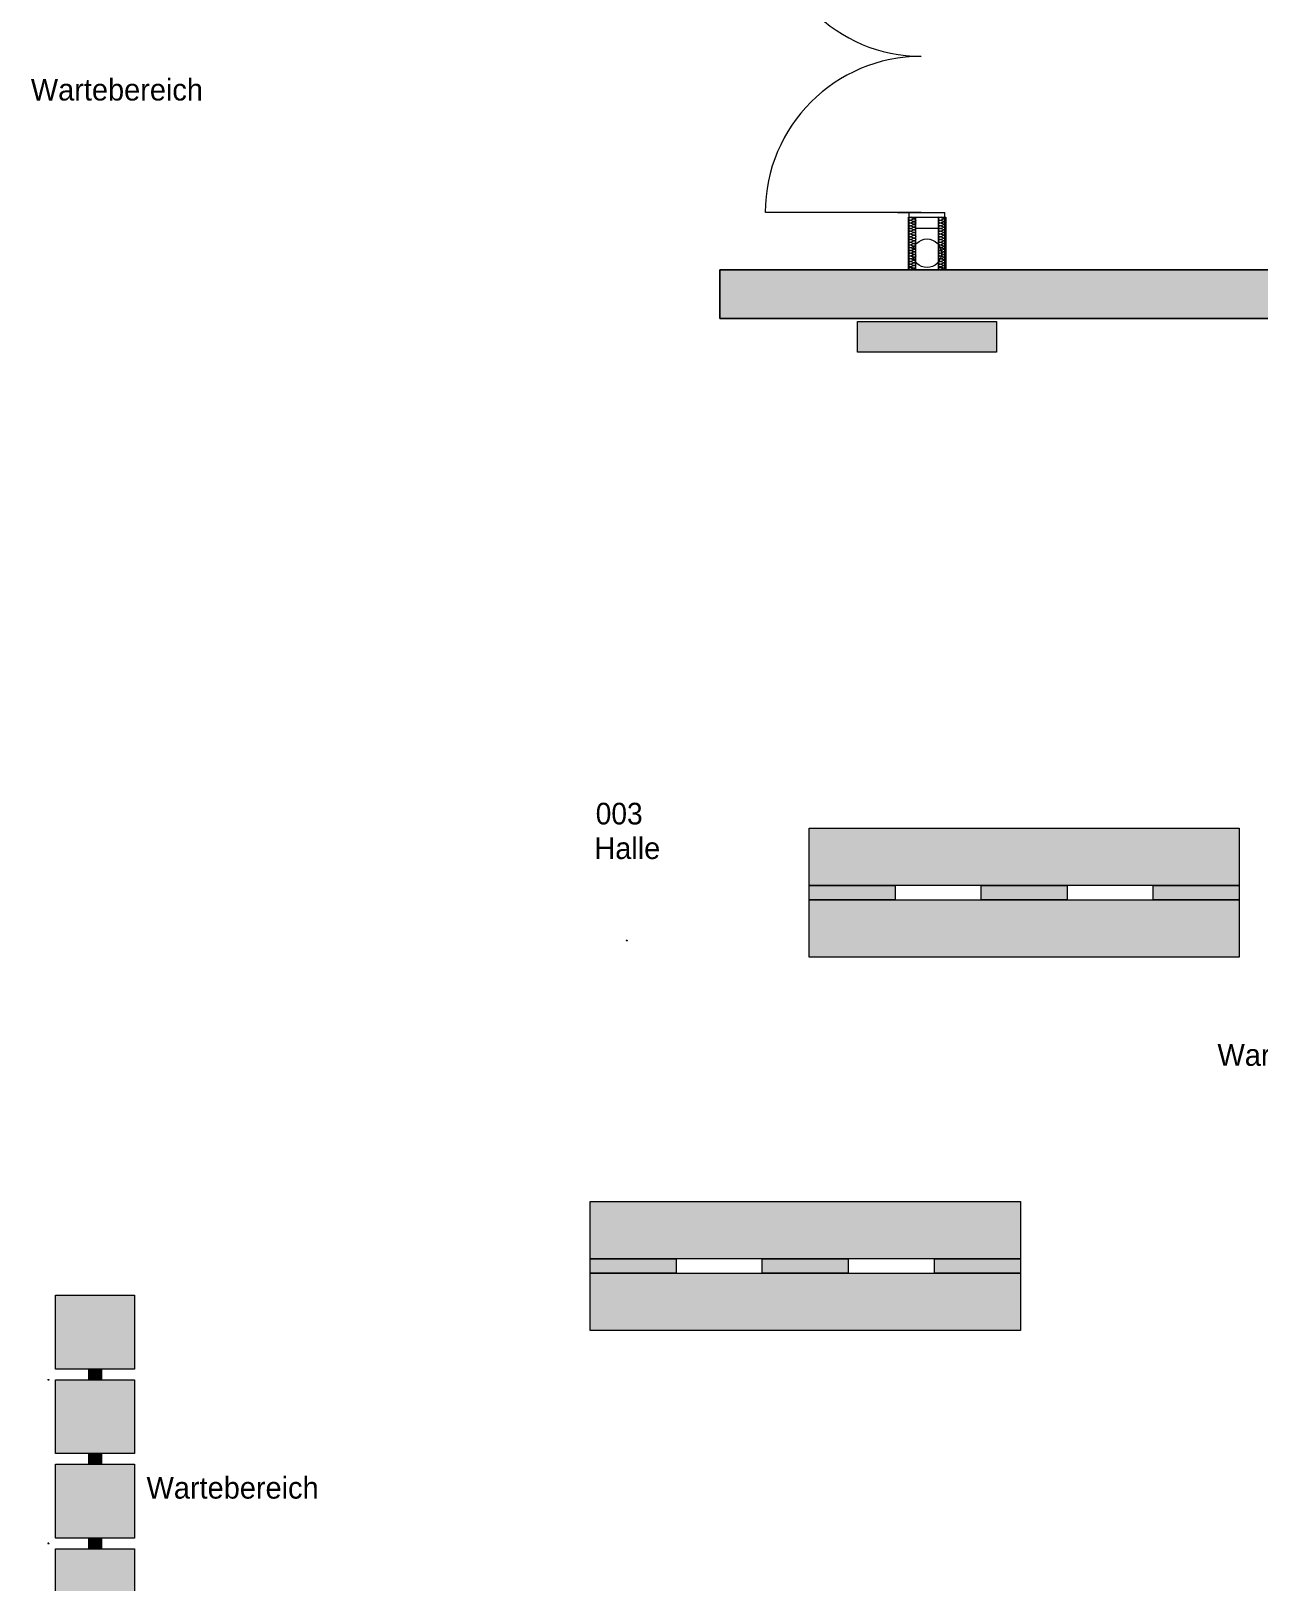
# Model space of a CAD drawing. Header units: inches. Extents: x 50200 to 250609, y 23637 to 115190.
# Drawn here: x 208038 to 216603, y 88071 to 98886 of the extents above; entities that cross this region are included whole.
import ezdxf

# ---------------------------------------------------------------- set-up
doc = ezdxf.new("R2010")
doc.units = ezdxf.units.IN
doc.header["$LTSCALE"] = 200
doc.header["$MEASUREMENT"] = 0
doc.header["$PDMODE"] = 34
doc.header["$PDSIZE"] = 5
doc.linetypes.add('Standardmuster', pattern=[0])
doc.linetypes.add('Volllinie', pattern=[0])
doc.layers.add('Grundebene', color=7, linetype='Continuous')
doc.styles.add('ARIAL', font='arial.ttf', dxfattribs={"height": 0.2})

# ---------------------------------------------------------------- blocks, each defined once
blk = doc.blocks.new('Color_Area-1A4C')
at = {"layer": 'Grundebene', "true_color": 0x000000, "transparency": 33554687}
blk.add_hatch(color=18, dxfattribs=at).paths.add_polyline_path([(213466, 92428), (213466, 92828), (216466, 92828), (216466, 92428)], flags=0)
at = {"layer": 'Grundebene', "color": 18, "linetype": 'Volllinie', "lineweight": 13, "true_color": 0x000000}
for p, q in [((213466, 92428), (213466, 92828)), ((213466, 92828), (216466, 92828)), ((216466, 92828), (216466, 92428)), ((216466, 92428), (213466, 92428))]:
    blk.add_line(p, q, dxfattribs=at)
blk = doc.blocks.new('Color_Area-1A52')
at = {"layer": 'Grundebene', "true_color": 0x000000, "transparency": 33554687}
blk.add_hatch(color=18, dxfattribs=at).paths.add_polyline_path([(213466, 92828), (213466, 92928), (214066, 92928), (214066, 92828)], flags=0)
at = {"layer": 'Grundebene', "color": 18, "linetype": 'Volllinie', "lineweight": 13, "true_color": 0x000000}
for p, q in [((213466, 92828), (213466, 92928)), ((213466, 92928), (214066, 92928)), ((214066, 92928), (214066, 92828)), ((214066, 92828), (213466, 92828))]:
    blk.add_line(p, q, dxfattribs=at)
blk = doc.blocks.new('Color_Area-1A58')
at = {"layer": 'Grundebene', "true_color": 0x000000, "transparency": 33554687}
blk.add_hatch(color=18, dxfattribs=at).paths.add_polyline_path([(215866, 92828), (215866, 92928), (216466, 92928), (216466, 92828)], flags=0)
at = {"layer": 'Grundebene', "color": 18, "linetype": 'Volllinie', "lineweight": 13, "true_color": 0x000000}
for p, q in [((215866, 92828), (215866, 92928)), ((215866, 92928), (216466, 92928)), ((216466, 92928), (216466, 92828)), ((216466, 92828), (215866, 92828))]:
    blk.add_line(p, q, dxfattribs=at)
blk = doc.blocks.new('Color_Area-1A5E')
at = {"layer": 'Grundebene', "true_color": 0x000000, "transparency": 33554687}
blk.add_hatch(color=18, dxfattribs=at).paths.add_polyline_path([(214666, 92828), (214666, 92928), (215266, 92928), (215266, 92828)], flags=0)
at = {"layer": 'Grundebene', "color": 18, "linetype": 'Volllinie', "lineweight": 13, "true_color": 0x000000}
for p, q in [((214666, 92828), (214666, 92928)), ((214666, 92928), (215266, 92928)), ((215266, 92928), (215266, 92828)), ((215266, 92828), (214666, 92828))]:
    blk.add_line(p, q, dxfattribs=at)
blk = doc.blocks.new('Color_Area-1A64')
at = {"layer": 'Grundebene', "true_color": 0x000000, "transparency": 33554687}
blk.add_hatch(color=18, dxfattribs=at).paths.add_polyline_path([(213466, 92928), (213466, 93328), (216466, 93328), (216466, 92928)], flags=0)
at = {"layer": 'Grundebene', "color": 18, "linetype": 'Volllinie', "lineweight": 13, "true_color": 0x000000}
for p, q in [((213466, 92928), (213466, 93328)), ((213466, 93328), (216466, 93328)), ((216466, 93328), (216466, 92928)), ((216466, 92928), (213466, 92928))]:
    blk.add_line(p, q, dxfattribs=at)
blk = doc.blocks.new('Gruppe-20-1A4A')
at = {"layer": 'Grundebene', "color": 18, "linetype": 'Volllinie', "lineweight": 13, "true_color": 0x000000}
for points in [[(213466, 92928), (213466, 93328), (216466, 93328), (216466, 92928), (213466, 92928)], [(213466, 92828), (213466, 92928), (214066, 92928), (214066, 92828), (213466, 92828)], [(214666, 92828), (214666, 92928), (215266, 92928), (215266, 92828), (214666, 92828)], [(215866, 92828), (215866, 92928), (216466, 92928), (216466, 92828), (215866, 92828)], [(213466, 92428), (213466, 92828), (216466, 92828), (216466, 92428), (213466, 92428)]]:
    blk.add_lwpolyline(points, dxfattribs=at)
at = {"layer": 'Grundebene'}
for name in ['Color_Area-1A64', 'Color_Area-1A52', 'Color_Area-1A5E', 'Color_Area-1A58', 'Color_Area-1A4C']:
    blk.add_blockref(name, (0, 0), dxfattribs=at)
blk = doc.blocks.new('Color_Area-1A6C')
at = {"layer": 'Grundebene', "true_color": 0x000000, "transparency": 33554687}
blk.add_hatch(color=18, dxfattribs=at).paths.add_polyline_path([(211939, 89824), (211939, 90224), (214939, 90224), (214939, 89824)], flags=0)
at = {"layer": 'Grundebene', "color": 18, "linetype": 'Volllinie', "lineweight": 13, "true_color": 0x000000}
for p, q in [((211939, 89824), (211939, 90224)), ((211939, 90224), (214939, 90224)), ((214939, 90224), (214939, 89824)), ((214939, 89824), (211939, 89824))]:
    blk.add_line(p, q, dxfattribs=at)
blk = doc.blocks.new('Color_Area-1A72')
at = {"layer": 'Grundebene', "true_color": 0x000000, "transparency": 33554687}
blk.add_hatch(color=18, dxfattribs=at).paths.add_polyline_path([(211939, 90224), (211939, 90324), (212539, 90324), (212539, 90224)], flags=0)
at = {"layer": 'Grundebene', "color": 18, "linetype": 'Volllinie', "lineweight": 13, "true_color": 0x000000}
for p, q in [((211939, 90224), (211939, 90324)), ((211939, 90324), (212539, 90324)), ((212539, 90324), (212539, 90224)), ((212539, 90224), (211939, 90224))]:
    blk.add_line(p, q, dxfattribs=at)
blk = doc.blocks.new('Color_Area-1A78')
at = {"layer": 'Grundebene', "true_color": 0x000000, "transparency": 33554687}
blk.add_hatch(color=18, dxfattribs=at).paths.add_polyline_path([(214339, 90224), (214339, 90324), (214939, 90324), (214939, 90224)], flags=0)
at = {"layer": 'Grundebene', "color": 18, "linetype": 'Volllinie', "lineweight": 13, "true_color": 0x000000}
for p, q in [((214339, 90224), (214339, 90324)), ((214339, 90324), (214939, 90324)), ((214939, 90324), (214939, 90224)), ((214939, 90224), (214339, 90224))]:
    blk.add_line(p, q, dxfattribs=at)
blk = doc.blocks.new('Color_Area-1A7E')
at = {"layer": 'Grundebene', "true_color": 0x000000, "transparency": 33554687}
blk.add_hatch(color=18, dxfattribs=at).paths.add_polyline_path([(213139, 90224), (213139, 90324), (213739, 90324), (213739, 90224)], flags=0)
at = {"layer": 'Grundebene', "color": 18, "linetype": 'Volllinie', "lineweight": 13, "true_color": 0x000000}
for p, q in [((213139, 90224), (213139, 90324)), ((213139, 90324), (213739, 90324)), ((213739, 90324), (213739, 90224)), ((213739, 90224), (213139, 90224))]:
    blk.add_line(p, q, dxfattribs=at)
blk = doc.blocks.new('Color_Area-1A84')
at = {"layer": 'Grundebene', "true_color": 0x000000, "transparency": 33554687}
blk.add_hatch(color=18, dxfattribs=at).paths.add_polyline_path([(211939, 90324), (211939, 90724), (214939, 90724), (214939, 90324)], flags=0)
at = {"layer": 'Grundebene', "color": 18, "linetype": 'Volllinie', "lineweight": 13, "true_color": 0x000000}
for p, q in [((211939, 90324), (211939, 90724)), ((211939, 90724), (214939, 90724)), ((214939, 90724), (214939, 90324)), ((214939, 90324), (211939, 90324))]:
    blk.add_line(p, q, dxfattribs=at)
blk = doc.blocks.new('Gruppe-21-1A6A')
at = {"layer": 'Grundebene', "color": 18, "linetype": 'Volllinie', "lineweight": 13, "true_color": 0x000000}
for points in [[(211939, 90324), (211939, 90724), (214939, 90724), (214939, 90324), (211939, 90324)], [(211939, 90224), (211939, 90324), (212539, 90324), (212539, 90224), (211939, 90224)], [(213139, 90224), (213139, 90324), (213739, 90324), (213739, 90224), (213139, 90224)], [(214339, 90224), (214339, 90324), (214939, 90324), (214939, 90224), (214339, 90224)], [(211939, 89824), (211939, 90224), (214939, 90224), (214939, 89824), (211939, 89824)]]:
    blk.add_lwpolyline(points, dxfattribs=at)
at = {"layer": 'Grundebene'}
for name in ['Color_Area-1A84', 'Color_Area-1A72', 'Color_Area-1A7E', 'Color_Area-1A78', 'Color_Area-1A6C']:
    blk.add_blockref(name, (0, 0), dxfattribs=at)
blk = doc.blocks.new('Color_Area-1B78')
at = {"layer": 'Grundebene', "true_color": 0x000000, "transparency": 33554687}
blk.add_hatch(color=18, dxfattribs=at).paths.add_polyline_path([(213804, 96646), (213804, 96861), (214772, 96861), (214772, 96646)], flags=0)
at = {"layer": 'Grundebene', "color": 18, "linetype": 'Volllinie', "lineweight": 13, "true_color": 0x000000}
for p, q in [((213804, 96646), (213804, 96861)), ((213804, 96861), (214772, 96861)), ((214772, 96861), (214772, 96646)), ((214772, 96646), (213804, 96646))]:
    blk.add_line(p, q, dxfattribs=at)
blk = doc.blocks.new('Color_Area-1D45')
at = {"layer": 'Grundebene', "true_color": 0x000000, "transparency": 33554687}
blk.add_hatch(color=18, dxfattribs=at).paths.add_polyline_path([(208210, 87199), (208210, 87714), (208760, 87714), (208760, 87199)], flags=0)
at = {"layer": 'Grundebene', "color": 18, "linetype": 'Volllinie', "lineweight": 13, "true_color": 0x000000}
for p, q in [((208210, 87199), (208210, 87714)), ((208210, 87714), (208760, 87714)), ((208760, 87714), (208760, 87199)), ((208760, 87199), (208210, 87199))]:
    blk.add_line(p, q, dxfattribs=at)
blk = doc.blocks.new('Color_Area-1D4B')
at = {"layer": 'Grundebene', "true_color": 0x000000, "transparency": 33554687}
blk.add_hatch(color=18, dxfattribs=at).paths.add_polyline_path([(208442, 87714), (208442, 87788), (208529, 87788), (208529, 87714)], flags=0)
at = {"layer": 'Grundebene', "color": 18, "linetype": 'Volllinie', "lineweight": 13, "true_color": 0x000000}
for p, q in [((208442, 87714), (208442, 87788)), ((208442, 87788), (208529, 87788)), ((208529, 87714), (208442, 87714)), ((208529, 87788), (208529, 87714))]:
    blk.add_line(p, q, dxfattribs=at)
blk = doc.blocks.new('Color_Area-1D51')
at = {"layer": 'Grundebene', "true_color": 0x000000, "transparency": 33554687}
blk.add_hatch(color=18, dxfattribs=at).paths.add_polyline_path([(208210, 87788), (208210, 88303), (208760, 88303), (208760, 87788)], flags=0)
at = {"layer": 'Grundebene', "color": 18, "linetype": 'Volllinie', "lineweight": 13, "true_color": 0x000000}
for p, q in [((208210, 87788), (208210, 88303)), ((208210, 88303), (208760, 88303)), ((208760, 88303), (208760, 87788)), ((208760, 87788), (208210, 87788))]:
    blk.add_line(p, q, dxfattribs=at)
blk = doc.blocks.new('Color_Area-1D57')
at = {"layer": 'Grundebene', "true_color": 0x000000, "transparency": 33554687}
blk.add_hatch(color=18, dxfattribs=at).paths.add_polyline_path([(208442, 88303), (208442, 88377), (208529, 88377), (208529, 88303)], flags=0)
at = {"layer": 'Grundebene', "color": 18, "linetype": 'Volllinie', "lineweight": 13, "true_color": 0x000000}
for p, q in [((208442, 88303), (208442, 88377)), ((208442, 88377), (208529, 88377)), ((208529, 88377), (208529, 88303)), ((208529, 88303), (208442, 88303))]:
    blk.add_line(p, q, dxfattribs=at)
blk = doc.blocks.new('Color_Area-1D5D')
at = {"layer": 'Grundebene', "true_color": 0x000000, "transparency": 33554687}
blk.add_hatch(color=18, dxfattribs=at).paths.add_polyline_path([(208210, 88377), (208210, 88892), (208760, 88892), (208760, 88377)], flags=0)
at = {"layer": 'Grundebene', "color": 18, "linetype": 'Volllinie', "lineweight": 13, "true_color": 0x000000}
for p, q in [((208210, 88377), (208210, 88892)), ((208210, 88892), (208760, 88892)), ((208760, 88892), (208760, 88377)), ((208760, 88377), (208210, 88377))]:
    blk.add_line(p, q, dxfattribs=at)
blk = doc.blocks.new('Color_Area-1D63')
at = {"layer": 'Grundebene', "true_color": 0x000000, "transparency": 33554687}
blk.add_hatch(color=18, dxfattribs=at).paths.add_polyline_path([(208442, 88892), (208442, 88966), (208529, 88966), (208529, 88892)], flags=0)
at = {"layer": 'Grundebene', "color": 18, "linetype": 'Volllinie', "lineweight": 13, "true_color": 0x000000}
for p, q in [((208442, 88892), (208442, 88966)), ((208442, 88966), (208529, 88966)), ((208529, 88966), (208529, 88892)), ((208529, 88892), (208442, 88892))]:
    blk.add_line(p, q, dxfattribs=at)
blk = doc.blocks.new('Color_Area-1D69')
at = {"layer": 'Grundebene', "true_color": 0x000000, "transparency": 33554687}
blk.add_hatch(color=18, dxfattribs=at).paths.add_polyline_path([(208210, 88966), (208210, 89481), (208760, 89481), (208760, 88966)], flags=0)
at = {"layer": 'Grundebene', "color": 18, "linetype": 'Volllinie', "lineweight": 13, "true_color": 0x000000}
for p, q in [((208210, 88966), (208210, 89481)), ((208210, 89481), (208760, 89481)), ((208760, 89481), (208760, 88966)), ((208760, 88966), (208210, 88966))]:
    blk.add_line(p, q, dxfattribs=at)
blk = doc.blocks.new('Color_Area-1D72')
at = {"layer": 'Grundebene', "true_color": 0x000000, "transparency": 33554687}
blk.add_hatch(color=18, dxfattribs=at).paths.add_polyline_path([(208760, 90070), (208760, 89555), (208210, 89555), (208210, 90070)], flags=0)
at = {"layer": 'Grundebene', "color": 18, "linetype": 'Volllinie', "lineweight": 13, "true_color": 0x000000}
for p, q in [((208210, 89555), (208210, 90070)), ((208210, 90070), (208760, 90070)), ((208760, 90070), (208760, 89555)), ((208760, 89555), (208210, 89555))]:
    blk.add_line(p, q, dxfattribs=at)
blk = doc.blocks.new('Color_Area-1D78')
at = {"layer": 'Grundebene', "true_color": 0x000000, "transparency": 33554687}
blk.add_hatch(color=18, dxfattribs=at).paths.add_polyline_path([(208442, 89481), (208442, 89555), (208529, 89555), (208529, 89481)], flags=0)
at = {"layer": 'Grundebene', "color": 18, "linetype": 'Volllinie', "lineweight": 13, "true_color": 0x000000}
for p, q in [((208442, 89481), (208442, 89555)), ((208442, 89555), (208529, 89555)), ((208529, 89555), (208529, 89481)), ((208529, 89481), (208442, 89481))]:
    blk.add_line(p, q, dxfattribs=at)
blk = doc.blocks.new('Gruppe-77-1D43')
at = {"layer": 'Grundebene', "color": 18, "linetype": 'Volllinie', "lineweight": 13, "true_color": 0x000000}
for points in [[(208760, 90070), (208760, 89555), (208210, 89555), (208210, 90070), (208760, 90070)], [(208442, 89481), (208442, 89555), (208529, 89555), (208529, 89481), (208442, 89481)], [(208210, 88966), (208210, 89481), (208760, 89481), (208760, 88966), (208210, 88966)], [(208442, 88892), (208442, 88966), (208529, 88966), (208529, 88892), (208442, 88892)], [(208210, 88377), (208210, 88892), (208760, 88892), (208760, 88377), (208210, 88377)], [(208442, 88303), (208442, 88377), (208529, 88377), (208529, 88303), (208442, 88303)], [(208210, 87788), (208210, 88303), (208760, 88303), (208760, 87788), (208210, 87788)], [(208210, 87199), (208210, 87714), (208760, 87714), (208760, 87199), (208210, 87199)], [(208442, 87714), (208442, 87788), (208529, 87788), (208529, 87714), (208442, 87714)]]:
    blk.add_lwpolyline(points, dxfattribs=at)
at = {"layer": 'Grundebene', "color": 18, "linetype": 'Standardmuster', "lineweight": 13, "true_color": 0x000000}
for p in [(208160, 89481), (208160, 88340), (208160, 87199)]:
    blk.add_point(p, dxfattribs=at)
at = {"layer": 'Grundebene'}
for name in ['Color_Area-1D72', 'Color_Area-1D78', 'Color_Area-1D69', 'Color_Area-1D63', 'Color_Area-1D5D', 'Color_Area-1D57', 'Color_Area-1D51', 'Color_Area-1D45', 'Color_Area-1D4B']:
    blk.add_blockref(name, (0, 0), dxfattribs=at)
blk = doc.blocks.new('Color_Area-2158')
at = {"layer": 'Grundebene', "true_color": 0x000000, "transparency": 33554687}
blk.add_hatch(color=18, dxfattribs=at).paths.add_polyline_path([(225128, 108300), (225128, 97221), (212843, 97221), (212843, 96881), (226438, 96881), (226438, 97221), (225358, 97221), (225358, 108340), (226438, 108340), (226438, 111101), (226188, 111101), (226188, 108610), (224868, 108610), (224868, 108300)], flags=0)
at = {"layer": 'Grundebene', "color": 18, "linetype": 'Volllinie', "lineweight": 13, "true_color": 0x000000}
for p, q in [((225128, 97221), (212843, 97221)), ((212843, 97221), (212843, 96881)), ((212843, 96881), (226438, 96881))]:
    blk.add_line(p, q, dxfattribs=at)
blk = doc.blocks.new('VBV_Raumstempel_FM_3-265C')
at = {"layer": 'Grundebene', "color": 18, "linetype": 'Standardmuster', "lineweight": 13, "true_color": 0x000000}
blk.add_point((212194, 92543), dxfattribs=at)
blk = doc.blocks.new('MText_157-265F')
at = {"layer": 'Grundebene', "color": 18, "lineweight": 18, "true_color": 0x000000, "style": 'ARIAL', "width": 0.954619}
blk.add_text('Halle', height=151, dxfattribs=at).set_placement((211968, 93112))
blk = doc.blocks.new('MText_158-2662')
at = {"layer": 'Grundebene', "color": 18, "lineweight": 18, "true_color": 0x000000, "style": 'ARIAL', "width": 0.930222}
blk.add_text('003', height=151, dxfattribs=at).set_placement((211977, 93353))
blk = doc.blocks.new('Gruppe-273-2C21')
at = {"layer": 'Grundebene', "color": 18, "linetype": 'Volllinie', "lineweight": 13, "true_color": 0x000000}
for points in [[(214208, 97588, -0.277738), (214206, 97579, -0.277738), (214196, 97577), (214171, 97585, 0.324435), (214160, 97581, 0.324435), (214160, 97570, 0.324435), (214171, 97566), (214196, 97576, -0.324488), (214207, 97572, -0.324488), (214207, 97561, -0.324488), (214196, 97557), (214171, 97565, 0.324435), (214160, 97562, 0.324435), (214160, 97551, 0.324435), (214171, 97547), (214196, 97556, -0.324488), (214207, 97553, -0.324488), (214207, 97542, -0.324488), (214196, 97538), (214171, 97546, 0.324435), (214160, 97543, 0.324435), (214160, 97532, 0.324435), (214171, 97528)], [(214196, 97576, -1.372995), (214196, 97557), (214171, 97565, 1.372583), (214171, 97547), (214196, 97556, -1.372995), (214196, 97538), (214171, 97546, 1.372583), (214171, 97528), (214196, 97537, -1.372995), (214196, 97519), (214171, 97527, 1.372583), (214171, 97509), (214196, 97518, -1.372995), (214196, 97500), (214171, 97508, 1.372583), (214171, 97490), (214196, 97499, -1.372995), (214196, 97481), (214171, 97489, 1.372583), (214171, 97471), (214196, 97480, -1.372995), (214196, 97462), (214171, 97470, 1.372583), (214171, 97451), (214196, 97461, -1.372995), (214196, 97442), (214171, 97451, 1.372583), (214171, 97432), (214196, 97442, -1.372995), (214196, 97423), (214171, 97431, 1.372583), (214171, 97413), (214196, 97422, -1.372995), (214196, 97404), (214171, 97412, 1.372583), (214171, 97394), (214196, 97403, -1.372995), (214196, 97385), (214171, 97393, 1.372583), (214171, 97375), (214196, 97384, -1.372995), (214196, 97366), (214171, 97374, 1.372583), (214171, 97356), (214196, 97365, -1.372995), (214196, 97347), (214171, 97355, 1.372583), (214171, 97337), (214196, 97346, -1.372995), (214196, 97328), (214171, 97336, 1.372583), (214171, 97317), (214196, 97327, -1.372995), (214196, 97308), (214171, 97316, 1.372583), (214171, 97298), (214196, 97307, -1.372995), (214196, 97289), (214171, 97297, 1.372583), (214171, 97279), (214196, 97288, -1.372995), (214196, 97270), (214171, 97278, 1.372583), (214171, 97260), (214196, 97269, -1.372995), (214196, 97251), (214171, 97259, 1.372583), (214171, 97241), (214196, 97250, -1.372995), (214196, 97232), (214171, 97240, 1.372583), (214171, 97222)], [(214179, 97588), (214171, 97586, -0.299942), (214161, 97588)], [(214208, 97221, 0.25278), (214205, 97229, 0.25278), (214196, 97231), (214171, 97222, -0.324435), (214160, 97225, -0.324435), (214160, 97236, -0.324435), (214171, 97240), (214196, 97232, 0.324488), (214207, 97235, 0.324488), (214207, 97247, 0.324488), (214196, 97250), (214171, 97241, -0.324435), (214160, 97244, -0.324435), (214160, 97256, -0.324435), (214171, 97259)]]:
    blk.add_lwpolyline(points, format="xyb", dxfattribs=at)
blk.add_arc((214168, 97212), 9.57, 75.0072, 104.9928, dxfattribs=at)
blk = doc.blocks.new('Gruppe-274-2C1F')
at = {"layer": 'Grundebene'}
blk.add_blockref('Gruppe-273-2C21', (0, 0), dxfattribs=at)
blk = doc.blocks.new('NNA_IfcAnnotation-1-2C1D')
at = {"layer": 'Grundebene'}
blk.add_blockref('Gruppe-274-2C1F', (0, 0), dxfattribs=at)
blk = doc.blocks.new('Gruppe-276-2C2C')
at = {"layer": 'Grundebene', "color": 18, "linetype": 'Volllinie', "lineweight": 13, "true_color": 0x000000}
for points in [[(214418, 97588, -0.277738), (214416, 97579, -0.277738), (214406, 97577), (214381, 97585, 0.324435), (214370, 97581, 0.324435), (214370, 97570, 0.324435), (214381, 97566), (214406, 97576, -0.324488), (214417, 97572, -0.324488), (214417, 97561, -0.324488), (214406, 97557), (214381, 97565, 0.324435), (214370, 97562, 0.324435), (214370, 97551, 0.324435), (214381, 97547), (214406, 97556, -0.324488), (214417, 97553, -0.324488), (214417, 97542, -0.324488), (214406, 97538), (214381, 97546, 0.324435), (214370, 97543, 0.324435), (214370, 97532, 0.324435), (214381, 97528)], [(214406, 97576, -1.372995), (214406, 97557), (214381, 97565, 1.372583), (214381, 97547), (214406, 97556, -1.372995), (214406, 97538), (214381, 97546, 1.372583), (214381, 97528), (214406, 97537, -1.372995), (214406, 97519), (214381, 97527, 1.372583), (214381, 97509), (214406, 97518, -1.372995), (214406, 97500), (214381, 97508, 1.372583), (214381, 97490), (214406, 97499, -1.372995), (214406, 97481), (214381, 97489, 1.372583), (214381, 97471), (214406, 97480, -1.372995), (214406, 97462), (214381, 97470, 1.372583), (214381, 97451), (214406, 97461, -1.372995), (214406, 97442), (214381, 97451, 1.372583), (214381, 97432), (214406, 97442, -1.372995), (214406, 97423), (214381, 97431, 1.372583), (214381, 97413), (214406, 97422, -1.372995), (214406, 97404), (214381, 97412, 1.372583), (214381, 97394), (214406, 97403, -1.372995), (214406, 97385), (214381, 97393, 1.372583), (214381, 97375), (214406, 97384, -1.372995), (214406, 97366), (214381, 97374, 1.372583), (214381, 97356), (214406, 97365, -1.372995), (214406, 97347), (214381, 97355, 1.372583), (214381, 97337), (214406, 97346, -1.372995), (214406, 97328), (214381, 97336, 1.372583), (214381, 97317), (214406, 97327, -1.372995), (214406, 97308), (214381, 97316, 1.372583), (214381, 97298), (214406, 97307, -1.372995), (214406, 97289), (214381, 97297, 1.372583), (214381, 97279), (214406, 97288, -1.372995), (214406, 97270), (214381, 97278, 1.372583), (214381, 97260), (214406, 97269, -1.372995), (214406, 97251), (214381, 97259, 1.372583), (214381, 97241), (214406, 97250, -1.372995), (214406, 97232), (214381, 97240, 1.372583), (214381, 97222)], [(214389, 97588), (214381, 97586, -0.299942), (214371, 97588)], [(214418, 97221, 0.25278), (214415, 97229, 0.25278), (214406, 97231), (214381, 97222, -0.324435), (214370, 97225, -0.324435), (214370, 97236, -0.324435), (214381, 97240), (214406, 97232, 0.324488), (214417, 97235, 0.324488), (214417, 97247, 0.324488), (214406, 97250), (214381, 97241, -0.324435), (214370, 97244, -0.324435), (214370, 97256, -0.324435), (214381, 97259)]]:
    blk.add_lwpolyline(points, format="xyb", dxfattribs=at)
blk.add_arc((214378, 97212), 9.57, 75.0072, 104.9928, dxfattribs=at)
blk = doc.blocks.new('Gruppe-277-2C2A')
at = {"layer": 'Grundebene'}
blk.add_blockref('Gruppe-276-2C2C', (0, 0), dxfattribs=at)
blk = doc.blocks.new('NNA_IfcAnnotation-2-2C28')
at = {"layer": 'Grundebene'}
blk.add_blockref('Gruppe-277-2C2A', (0, 0), dxfattribs=at)
blk = doc.blocks.new('MText_2379-2CC0')
at = {"layer": 'Grundebene', "color": 18, "lineweight": 18, "true_color": 0x000000, "style": 'ARIAL', "width": 0.956788}
blk.add_text('Wartebereich', height=151.03, dxfattribs=at).set_placement((216314, 91670))
blk = doc.blocks.new('MText_2383-2CC3')
at = {"layer": 'Grundebene', "color": 18, "lineweight": 18, "true_color": 0x000000, "style": 'ARIAL', "width": 0.956788}
blk.add_text('Wartebereich', height=151.03, dxfattribs=at).set_placement((208037, 98401))
blk = doc.blocks.new('MText_2384-2CC6')
at = {"layer": 'Grundebene', "color": 18, "lineweight": 18, "true_color": 0x000000, "style": 'ARIAL', "width": 0.956788}
blk.add_text('Wartebereich', height=151.03, dxfattribs=at).set_placement((208844, 88652))

msp = doc.modelspace()

# ---------------------------------------------------------------- linework, layer by layer
at = {"layer": 'Grundebene', "color": 18, "linetype": 'Volllinie', "lineweight": 13, "true_color": 0x000000}
for p, q in [((214248, 97621), (213161, 97621)), ((214083, 97621), (214413, 97621)), ((214163, 97221), (214163, 97621)), ((214413, 97221), (214413, 97621)), ((212843, 96881), (212843, 97221)), ((212843, 97221), (225108, 97221)), ((225358, 96881), (212843, 96881))]:
    msp.add_line(p, q, dxfattribs=at)
for points in [[(225128, 108300), (225128, 97221), (212843, 97221), (212843, 96881), (226438, 96881), (226438, 97221), (225358, 97221), (225358, 108340), (226438, 108340), (226438, 111101), (226188, 111101), (226188, 108610), (224868, 108610), (224868, 108300), (225128, 108300)], [(214158, 97588), (214208, 97588), (214208, 97221), (214158, 97221), (214158, 97588)], [(214208, 97588), (214368, 97588), (214368, 97508), (214208, 97508), (214208, 97588)], [(214368, 97588), (214418, 97588), (214418, 97221), (214368, 97221), (214368, 97588)]]:
    msp.add_lwpolyline(points, dxfattribs=at)
msp.add_circle((214288, 97336), 100, dxfattribs=at)
for centre, radius, start, end in [((214248, 99771), 1062, 180, 270), ((214248, 97621), 1088, 90, 180)]:
    msp.add_arc(centre, radius, start, end, dxfattribs=at)

# ---------------------------------------------------------------- block references
at = {"layer": 'Grundebene'}
for name in ['Color_Area-2158', 'MText_2383-2CC3', 'NNA_IfcAnnotation-1-2C1D', 'NNA_IfcAnnotation-2-2C28', 'Color_Area-1B78', 'MText_158-2662', 'MText_157-265F', 'Gruppe-20-1A4A', 'VBV_Raumstempel_FM_3-265C', 'MText_2379-2CC0', 'Gruppe-21-1A6A', 'Gruppe-77-1D43', 'MText_2384-2CC6']:
    msp.add_blockref(name, (0, 0), dxfattribs=at)

doc.saveas('drawing.dxf')
